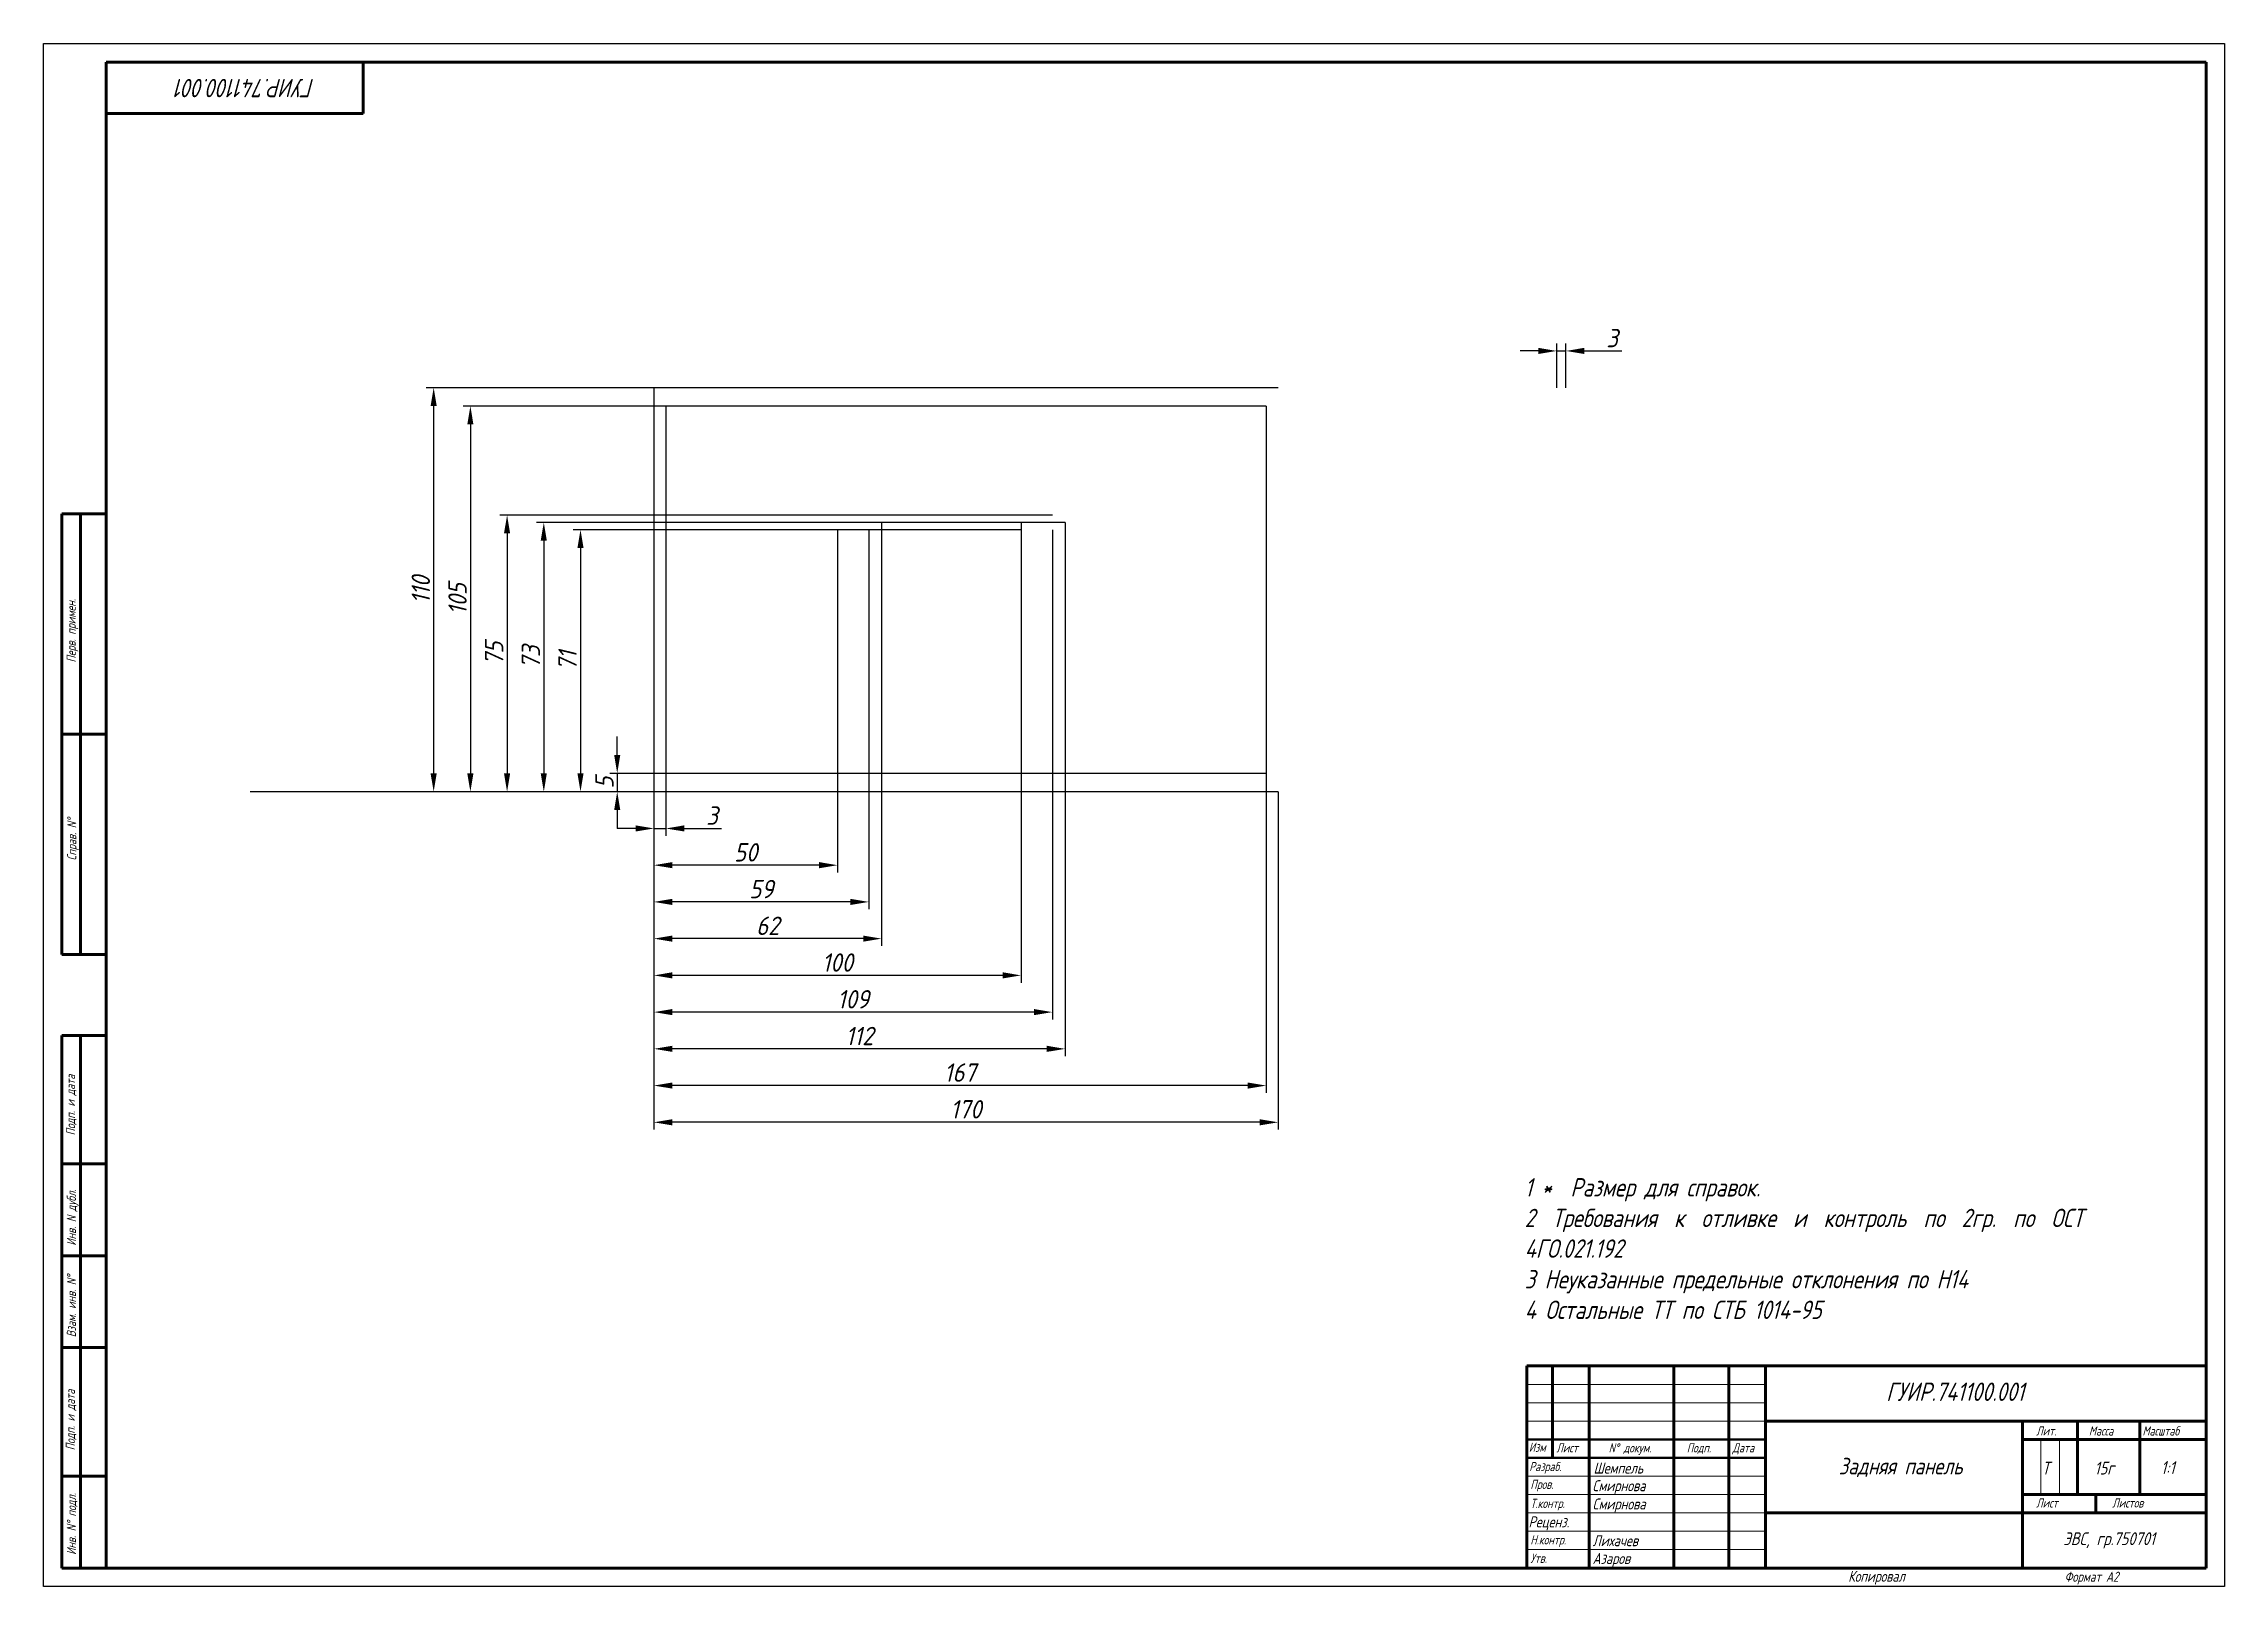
# Paper-space layout 'А2' of a CAD drawing. Header units: millimetres. Extents: x -1 to 593, y -1 to 419.
import ezdxf

# ---------------------------------------------------------------- set-up
doc = ezdxf.new("R2010")
doc.units = ezdxf.units.MM
doc.header["$LTSCALE"] = 0.5
doc.layers.get('0').update_dxf_attribs({"lineweight": 0})
doc.layers.get('Defpoints').update_dxf_attribs({"color": 5})
doc.layers.add('KONTUR', color=7, linetype='Continuous')
for name, color, linetype, lineweight in [('Основная', 7, 'Continuous', 60), ('текст', 7, 'Continuous', 30), ('тонкая', 7, 'Continuous', 20)]:
    doc.layers.add(name, color=color, linetype=linetype, lineweight=lineweight)
doc.styles.add('GOST type A0', font='', dxfattribs={"oblique": 15, "height": 3.5})
doc.styles.get("Standard").update_dxf_attribs({"font": 'isocpeui.ttf', "width": 0.9})
doc.styles.add('стиль рамки', font='romans.shx', dxfattribs={"width": 0.75, "oblique": 15, "height": 3.5})
doc.styles.get('GOST type A0').set_extended_font_data('GOST type A')
doc.dimstyles.new('Standart', dxfattribs={"dimtxt": 5, "dimasz": 5, "dimexe": 2, "dimexo": 0, "dimgap": 1, "dimtad": 1, "dimtoh": 1, "dimdec": 0, "dimtxsty": 'Standard', "dimcen": 2.5, "dimadec": 0, "dimazin": 0, "dimtfac": 1, "dimtdec": 0, "dimtmove": 0, "dimatfit": 3, "dimldrblk": 'DOTSMALL', "dimfxl": 1, "dimarcsym": 0})

# ---------------------------------------------------------------- blocks, each defined once
blk = doc.blocks.new('*D86')
at = {"color": 0, "lineweight": -2, "transparency": 16777216}
for p, q in [((165.54, 325.57), (165.54, 203.57)), ((168.79, 320.57), (168.79, 203.57)), ((160.54, 205.57), (155.54, 205.57)), ((165.54, 205.57), (168.79, 205.57)), ((173.79, 205.57), (183.98, 205.57))]:
    blk.add_line(p, q, dxfattribs=at)
at = {"color": 0, "transparency": 16777216}
for points in [[(160.54, 206.41), (160.54, 204.74), (165.54, 205.57)], [(173.79, 206.41), (173.79, 204.74), (168.79, 205.57)]]:
    blk.add_solid(points, dxfattribs=at)
at = {"layer": 'Defpoints', "color": 0, "transparency": 16777216}
for p in [(165.54, 325.57), (168.79, 320.57), (165.54, 205.57)]:
    blk.add_point(p, dxfattribs=at)
at = {"color": 0, "transparency": 16777216, "insert": (181.38, 209.07), "char_height": 5, "attachment_point": 5}
blk.add_mtext('3', dxfattribs=at)
blk = doc.blocks.new('_DotSmall')
at = {"color": 0, "linetype": 'ByBlock', "const_width": 0.5}
blk.add_lwpolyline([(-0.0625, 0, 1), (0.0625, 0, 1)], format="xyb", close=True, dxfattribs=at)
blk = doc.blocks.new('*D87')
at = {"color": 0, "lineweight": -2, "transparency": 16777216}
for p, q in [((215.54, 286.9), (215.54, 193.57)), ((165.54, 270.57), (165.54, 193.57)), ((210.54, 195.57), (170.54, 195.57))]:
    blk.add_line(p, q, dxfattribs=at)
at = {"color": 0, "transparency": 16777216}
for points in [[(170.54, 196.41), (170.54, 194.74), (165.54, 195.57)], [(210.54, 196.41), (210.54, 194.74), (215.54, 195.57)]]:
    blk.add_solid(points, dxfattribs=at)
at = {"layer": 'Defpoints', "color": 0, "transparency": 16777216}
for p in [(215.54, 286.9), (165.54, 270.57), (165.54, 195.57)]:
    blk.add_point(p, dxfattribs=at)
at = {"color": 0, "transparency": 16777216, "insert": (190.54, 199.07), "char_height": 5, "attachment_point": 5}
blk.add_mtext('50', dxfattribs=at)
blk = doc.blocks.new('*D88')
at = {"color": 0, "lineweight": -2, "transparency": 16777216}
for p, q in [((224.07, 286.9), (224.07, 183.57)), ((165.54, 270.57), (165.54, 183.57)), ((219.07, 185.57), (170.54, 185.57))]:
    blk.add_line(p, q, dxfattribs=at)
at = {"color": 0, "transparency": 16777216}
for points in [[(170.54, 186.41), (170.54, 184.74), (165.54, 185.57)], [(219.07, 186.41), (219.07, 184.74), (224.07, 185.57)]]:
    blk.add_solid(points, dxfattribs=at)
at = {"layer": 'Defpoints', "color": 0, "transparency": 16777216}
for p in [(224.07, 286.9), (165.54, 270.57), (165.54, 185.57)]:
    blk.add_point(p, dxfattribs=at)
at = {"color": 0, "transparency": 16777216, "insert": (194.81, 189.07), "char_height": 5, "attachment_point": 5}
blk.add_mtext('59', dxfattribs=at)
blk = doc.blocks.new('*D89')
at = {"color": 0, "lineweight": -2, "transparency": 16777216}
for p, q in [((227.54, 288.9), (227.54, 173.57)), ((165.54, 270.57), (165.54, 173.57)), ((222.54, 175.57), (170.54, 175.57))]:
    blk.add_line(p, q, dxfattribs=at)
at = {"color": 0, "transparency": 16777216}
for points in [[(170.54, 176.41), (170.54, 174.74), (165.54, 175.57)], [(222.54, 176.41), (222.54, 174.74), (227.54, 175.57)]]:
    blk.add_solid(points, dxfattribs=at)
at = {"layer": 'Defpoints', "color": 0, "transparency": 16777216}
for p in [(227.54, 288.9), (165.54, 270.57), (165.54, 175.57)]:
    blk.add_point(p, dxfattribs=at)
at = {"color": 0, "transparency": 16777216, "insert": (196.54, 179.07), "char_height": 5, "attachment_point": 5}
blk.add_mtext('62', dxfattribs=at)
blk = doc.blocks.new('*D90')
at = {"color": 0, "lineweight": -2, "transparency": 16777216}
for p, q in [((265.54, 288.9), (265.54, 163.57)), ((165.54, 270.57), (165.54, 163.57)), ((260.54, 165.57), (170.54, 165.57))]:
    blk.add_line(p, q, dxfattribs=at)
at = {"color": 0, "transparency": 16777216}
for points in [[(170.54, 166.41), (170.54, 164.74), (165.54, 165.57)], [(260.54, 166.41), (260.54, 164.74), (265.54, 165.57)]]:
    blk.add_solid(points, dxfattribs=at)
at = {"layer": 'Defpoints', "color": 0, "transparency": 16777216}
for p in [(265.54, 288.9), (165.54, 270.57), (165.54, 165.57)]:
    blk.add_point(p, dxfattribs=at)
at = {"color": 0, "transparency": 16777216, "insert": (215.54, 169.07), "char_height": 5, "attachment_point": 5}
blk.add_mtext('100', dxfattribs=at)
blk = doc.blocks.new('*D91')
at = {"color": 0, "lineweight": -2, "transparency": 16777216}
for p, q in [((274.07, 286.9), (274.07, 153.57)), ((165.54, 270.57), (165.54, 153.57)), ((269.07, 155.57), (170.54, 155.57))]:
    blk.add_line(p, q, dxfattribs=at)
at = {"color": 0, "transparency": 16777216}
for points in [[(170.54, 156.41), (170.54, 154.74), (165.54, 155.57)], [(269.07, 156.41), (269.07, 154.74), (274.07, 155.57)]]:
    blk.add_solid(points, dxfattribs=at)
at = {"layer": 'Defpoints', "color": 0, "transparency": 16777216}
for p in [(274.07, 286.9), (165.54, 270.57), (165.54, 155.57)]:
    blk.add_point(p, dxfattribs=at)
at = {"color": 0, "transparency": 16777216, "insert": (219.81, 159.07), "char_height": 5, "attachment_point": 5}
blk.add_mtext('109', dxfattribs=at)
blk = doc.blocks.new('*D92')
at = {"color": 0, "lineweight": -2, "transparency": 16777216}
for p, q in [((277.54, 288.9), (277.54, 143.57)), ((165.54, 270.57), (165.54, 143.57)), ((272.54, 145.57), (170.54, 145.57))]:
    blk.add_line(p, q, dxfattribs=at)
at = {"color": 0, "transparency": 16777216}
for points in [[(170.54, 146.41), (170.54, 144.74), (165.54, 145.57)], [(272.54, 146.41), (272.54, 144.74), (277.54, 145.57)]]:
    blk.add_solid(points, dxfattribs=at)
at = {"layer": 'Defpoints', "color": 0, "transparency": 16777216}
for p in [(277.54, 288.9), (165.54, 270.57), (165.54, 145.57)]:
    blk.add_point(p, dxfattribs=at)
at = {"color": 0, "transparency": 16777216, "insert": (221.54, 149.07), "char_height": 5, "attachment_point": 5}
blk.add_mtext('112', dxfattribs=at)
blk = doc.blocks.new('*D93')
at = {"color": 0, "lineweight": -2, "transparency": 16777216}
for p, q in [((165.54, 325.57), (165.54, 133.57)), ((332.29, 320.57), (332.29, 133.57)), ((327.29, 135.57), (170.54, 135.57))]:
    blk.add_line(p, q, dxfattribs=at)
at = {"color": 0, "transparency": 16777216}
for points in [[(170.54, 136.41), (170.54, 134.74), (165.54, 135.57)], [(327.29, 136.41), (327.29, 134.74), (332.29, 135.57)]]:
    blk.add_solid(points, dxfattribs=at)
at = {"layer": 'Defpoints', "color": 0, "transparency": 16777216}
for p in [(165.54, 325.57), (332.29, 320.57), (165.54, 135.57)]:
    blk.add_point(p, dxfattribs=at)
at = {"color": 0, "transparency": 16777216, "insert": (248.91, 139.11), "char_height": 5, "attachment_point": 5}
blk.add_mtext('167', dxfattribs=at)
blk = doc.blocks.new('*D94')
at = {"color": 0, "lineweight": -2, "transparency": 16777216}
for p, q in [((165.54, 215.57), (165.54, 123.57)), ((335.54, 215.57), (335.54, 123.57)), ((330.54, 125.57), (170.54, 125.57))]:
    blk.add_line(p, q, dxfattribs=at)
at = {"color": 0, "transparency": 16777216}
for points in [[(170.54, 126.41), (170.54, 124.74), (165.54, 125.57)], [(330.54, 126.41), (330.54, 124.74), (335.54, 125.57)]]:
    blk.add_solid(points, dxfattribs=at)
at = {"layer": 'Defpoints', "color": 0, "transparency": 16777216}
for p in [(165.54, 215.57), (335.54, 215.57), (165.54, 125.57)]:
    blk.add_point(p, dxfattribs=at)
at = {"color": 0, "transparency": 16777216, "insert": (250.54, 129.11), "char_height": 5, "attachment_point": 5}
blk.add_mtext('170', dxfattribs=at)
blk = doc.blocks.new('*D95')
at = {"color": 0, "lineweight": -2, "transparency": 16777216}
for p, q in [((155.54, 225.57), (155.54, 230.57)), ((332.29, 220.57), (153.54, 220.57)), ((155.54, 220.57), (155.54, 215.57)), ((335.54, 215.57), (153.54, 215.57)), ((155.54, 210.57), (155.54, 205.57))]:
    blk.add_line(p, q, dxfattribs=at)
at = {"color": 0, "transparency": 16777216}
for points in [[(154.7, 225.57), (156.37, 225.57), (155.54, 220.57)], [(154.7, 210.57), (156.37, 210.57), (155.54, 215.57)]]:
    blk.add_solid(points, dxfattribs=at)
at = {"layer": 'Defpoints', "color": 0, "transparency": 16777216}
for p in [(332.29, 220.57), (155.54, 215.57), (335.54, 215.57)]:
    blk.add_point(p, dxfattribs=at)
at = {"color": 0, "transparency": 16777216, "insert": (152.04, 218.07), "char_height": 5, "attachment_point": 5, "rotation": 90}
blk.add_mtext('5', dxfattribs=at)
blk = doc.blocks.new('*D96')
at = {"color": 0, "lineweight": -2, "transparency": 16777216}
for p, q in [((265.54, 286.9), (143.54, 286.9)), ((145.54, 281.9), (145.54, 220.57)), ((250.54, 215.57), (143.54, 215.57))]:
    blk.add_line(p, q, dxfattribs=at)
at = {"color": 0, "transparency": 16777216}
for points in [[(144.7, 281.9), (146.37, 281.9), (145.54, 286.9)], [(144.7, 220.57), (146.37, 220.57), (145.54, 215.57)]]:
    blk.add_solid(points, dxfattribs=at)
at = {"layer": 'Defpoints', "color": 0, "transparency": 16777216}
for p in [(265.54, 286.9), (145.54, 215.57), (250.54, 215.57)]:
    blk.add_point(p, dxfattribs=at)
at = {"color": 0, "transparency": 16777216, "insert": (142.01, 251.24), "char_height": 5, "attachment_point": 5, "rotation": 90}
blk.add_mtext('71', dxfattribs=at)
blk = doc.blocks.new('*D97')
at = {"color": 0, "lineweight": -2, "transparency": 16777216}
for p, q in [((277.54, 288.9), (133.54, 288.9)), ((135.54, 283.9), (135.54, 220.57)), ((250.54, 215.57), (133.54, 215.57))]:
    blk.add_line(p, q, dxfattribs=at)
at = {"color": 0, "transparency": 16777216}
for points in [[(134.7, 283.9), (136.37, 283.9), (135.54, 288.9)], [(134.7, 220.57), (136.37, 220.57), (135.54, 215.57)]]:
    blk.add_solid(points, dxfattribs=at)
at = {"layer": 'Defpoints', "color": 0, "transparency": 16777216}
for p in [(277.54, 288.9), (135.54, 215.57), (250.54, 215.57)]:
    blk.add_point(p, dxfattribs=at)
at = {"color": 0, "transparency": 16777216, "insert": (132.01, 252.24), "char_height": 5, "attachment_point": 5, "rotation": 90}
blk.add_mtext('73', dxfattribs=at)
blk = doc.blocks.new('*D98')
at = {"color": 0, "lineweight": -2, "transparency": 16777216}
for p, q in [((274.07, 290.9), (123.54, 290.9)), ((125.54, 285.9), (125.54, 220.57)), ((244.54, 215.57), (123.54, 215.57))]:
    blk.add_line(p, q, dxfattribs=at)
at = {"color": 0, "transparency": 16777216}
for points in [[(124.7, 285.9), (126.37, 285.9), (125.54, 290.9)], [(124.7, 220.57), (126.37, 220.57), (125.54, 215.57)]]:
    blk.add_solid(points, dxfattribs=at)
at = {"layer": 'Defpoints', "color": 0, "transparency": 16777216}
for p in [(274.07, 290.9), (125.54, 215.57), (244.54, 215.57)]:
    blk.add_point(p, dxfattribs=at)
at = {"color": 0, "transparency": 16777216, "insert": (122.01, 253.24), "char_height": 5, "attachment_point": 5, "rotation": 90}
blk.add_mtext('75', dxfattribs=at)
blk = doc.blocks.new('*D99')
at = {"color": 0, "lineweight": -2, "transparency": 16777216}
for p, q in [((332.29, 320.57), (113.54, 320.57)), ((115.54, 315.57), (115.54, 220.57)), ((335.54, 215.57), (113.54, 215.57))]:
    blk.add_line(p, q, dxfattribs=at)
at = {"color": 0, "transparency": 16777216}
for points in [[(114.7, 315.57), (116.37, 315.57), (115.54, 320.57)], [(114.7, 220.57), (116.37, 220.57), (115.54, 215.57)]]:
    blk.add_solid(points, dxfattribs=at)
at = {"layer": 'Defpoints', "color": 0, "transparency": 16777216}
for p in [(332.29, 320.57), (115.54, 215.57), (335.54, 215.57)]:
    blk.add_point(p, dxfattribs=at)
at = {"color": 0, "transparency": 16777216, "insert": (112.04, 268.07), "char_height": 5, "attachment_point": 5, "rotation": 90}
blk.add_mtext('105', dxfattribs=at)
blk = doc.blocks.new('*D100')
at = {"color": 0, "lineweight": -2, "transparency": 16777216}
for p, q in [((335.54, 325.57), (103.54, 325.57)), ((105.54, 320.57), (105.54, 220.57)), ((335.54, 215.57), (103.54, 215.57))]:
    blk.add_line(p, q, dxfattribs=at)
at = {"color": 0, "transparency": 16777216}
for points in [[(104.7, 320.57), (106.37, 320.57), (105.54, 325.57)], [(104.7, 220.57), (106.37, 220.57), (105.54, 215.57)]]:
    blk.add_solid(points, dxfattribs=at)
at = {"layer": 'Defpoints', "color": 0, "transparency": 16777216}
for p in [(335.54, 325.57), (105.54, 215.57), (335.54, 215.57)]:
    blk.add_point(p, dxfattribs=at)
at = {"color": 0, "transparency": 16777216, "insert": (102.04, 270.57), "char_height": 5, "attachment_point": 5, "rotation": 90}
blk.add_mtext('110', dxfattribs=at)
blk = doc.blocks.new('*D101')
at = {"color": 0, "lineweight": -2, "transparency": 16777216}
for p, q in [((406.44, 335.57), (401.44, 335.57)), ((411.44, 325.57), (411.44, 337.57)), ((411.44, 335.57), (413.94, 335.57)), ((413.94, 325.57), (413.94, 337.57)), ((418.94, 335.57), (429.13, 335.57))]:
    blk.add_line(p, q, dxfattribs=at)
at = {"color": 0, "transparency": 16777216}
for points in [[(406.44, 336.41), (406.44, 334.74), (411.44, 335.57)], [(418.94, 336.41), (418.94, 334.74), (413.94, 335.57)]]:
    blk.add_solid(points, dxfattribs=at)
at = {"layer": 'Defpoints', "color": 0, "transparency": 16777216}
for p in [(413.94, 335.57), (411.44, 325.57), (413.94, 325.57)]:
    blk.add_point(p, dxfattribs=at)
at = {"color": 0, "transparency": 16777216, "insert": (426.54, 339.07), "char_height": 5, "attachment_point": 5}
blk.add_mtext('3', dxfattribs=at)

psp = doc.layouts.new('А2')

# ---------------------------------------------------------------- linework, layer by layer
for p, q in [((411.44, 325.57), (411.44, 335.57)), ((468.3, 54.23), (403.3, 54.23)), ((468.3, 49.23), (403.3, 49.23)), ((468.3, 44.23), (403.3, 44.23)), ((538.3, 4.23), (538.3, 19.23)), ((538.3, 19.23), (588.3, 19.23)), ((538.3, 4.23), (538.3, 4.23))]:
    psp.add_line(p, q)
at = {"lineweight": 50}
for p, q in [((468.3, 39.23), (403.3, 39.23)), ((468.3, 34.23), (403.3, 34.23))]:
    psp.add_line(p, q, dxfattribs=at)
at = {"layer": 'Defpoints'}
for p, q in [((65.54, 215.57), (55.54, 215.57)), ((75.54, 215.57), (65.54, 215.57)), ((85.54, 215.57), (75.54, 215.57)), ((95.54, 215.57), (85.54, 215.57)), ((105.54, 215.57), (95.54, 215.57)), ((115.54, 215.57), (105.54, 215.57)), ((125.54, 215.57), (115.54, 215.57)), ((135.54, 215.57), (125.54, 215.57)), ((145.54, 215.57), (135.54, 215.57)), ((155.54, 215.57), (145.54, 215.57)), ((165.54, 215.57), (155.54, 215.57)), ((165.54, 215.57), (165.54, 205.57)), ((165.54, 205.57), (165.54, 195.57)), ((165.54, 195.57), (165.54, 185.57)), ((165.54, 185.57), (165.54, 175.57)), ((165.54, 175.57), (165.54, 165.57)), ((165.54, 165.57), (165.54, 155.57)), ((165.54, 155.57), (165.54, 145.57)), ((165.54, 145.57), (165.54, 135.57)), ((165.54, 135.57), (165.54, 125.57))]:
    psp.add_line(p, q, dxfattribs=at)
at = {"layer": 'KONTUR'}
for p, q in [((-0.7, -0.77), (-0.7, 419.23)), ((-0.7, 419.23), (593.3, 419.23)), ((593.3, 419.23), (593.3, -0.77)), ((593.3, -0.77), (-0.7, -0.77))]:
    psp.add_line(p, q, dxfattribs=at)
at = {"layer": 'Основная'}
for p, q in [((16.3, 44.23), (16.3, 414.23)), ((588.3, 414.23), (16.3, 414.23)), ((86.3, 400.23), (86.3, 414.23)), ((588.3, 4.23), (588.3, 414.23)), ((86.3, 400.23), (16.3, 400.23)), ((4.3, 291.23), (4.3, 171.23)), ((16.3, 291.23), (4.3, 291.23)), ((9.3, 171.23), (9.3, 291.23)), ((16.3, 231.23), (4.3, 231.23)), ((16.3, 171.23), (4.3, 171.23)), ((4.3, 4.23), (4.3, 149.23)), ((16.3, 149.23), (4.3, 149.23)), ((9.3, 4.23), (9.3, 149.23)), ((16.3, 114.23), (4.3, 114.23)), ((16.3, 89.23), (4.3, 89.23)), ((16.3, 64.23), (4.3, 64.23)), ((403.3, 59.23), (403.3, 4.23)), ((588.3, 59.23), (403.3, 59.23)), ((410.3, 34.23), (410.3, 59.23)), ((420.3, 59.23), (420.3, 4.23)), ((443.3, 4.23), (443.3, 59.23)), ((458.3, 59.23), (458.3, 4.23)), ((468.3, 59.23), (468.3, 4.23)), ((16.3, 4.23), (16.3, 44.23)), ((468.3, 44.23), (588.3, 44.23)), ((538.3, 44.23), (538.3, 4.23)), ((553.3, 44.23), (553.3, 24.23)), ((570.3, 44.23), (570.3, 24.23)), ((538.3, 39.23), (588.3, 39.23)), ((16.3, 29.23), (4.3, 29.23)), ((588.3, 24.23), (538.3, 24.23)), ((558.3, 24.23), (558.3, 19.23)), ((588.3, 19.23), (468.3, 19.23)), ((588.3, 4.23), (4.3, 4.23))]:
    psp.add_line(p, q, dxfattribs=at)
at = {"layer": 'тонкая'}
for p, q in [((543.29, 39.03), (543.29, 24.23)), ((548.36, 39.03), (548.36, 24.23)), ((403.3, 29.23), (468.3, 29.23)), ((468.3, 24.23), (403.3, 24.23)), ((468.3, 19.23), (403.3, 19.23))]:
    psp.add_line(p, q, dxfattribs=at)
for points in [[(403.3, 14.23), (468.3, 14.23)], [(403.3, 9.23), (468.3, 9.23)]]:
    psp.add_lwpolyline(points, dxfattribs=at)

# ---------------------------------------------------------------- texts
at = {"layer": 'текст', "style": 'стиль рамки', "oblique": 15, "width": 0.75}
for s, p in [('Перв. примен.', (8.05, 250.75)), ('Справ. N%%d', (8.21, 196.86)), ('Подп. и дата', (7.87, 122)), ('Инв. N дубл.', (8.12, 91.98)), ('Взам. инв. N%%d', (8.12, 67.05)), ('Подп. и дата', (7.82, 36.27)), ('Инв. N%%d подл.', (8.12, 7.8))]:
    psp.add_text(s, height=2.5, rotation=90, dxfattribs=at).set_placement(p)
for s, height, p in [('Лит.', 2.5, (542.02, 40.3)), ('Масса', 2.5, (556.39, 40.3)), ('Масштаб', 2.5, (570.98, 40.3)), ('Изм', 2.5, (403.84, 35.85)), ('Лист', 2.5, (411.32, 35.7)), ('N%%d докум. ', 2.5, (425.6, 35.7)), ('Подп.', 2.5, (446.86, 35.7)), ('Дата', 2.5, (459.31, 35.7)), ('Разраб.', 2.5, (403.96, 30.6)), ('Пров.', 2.5, (404.26, 25.76)), ('Т.контр.', 2.5, (404.26, 20.57)), ('Лист', 2.5, (542.02, 20.69)), ('Листов', 2.5, (562.74, 20.69)), ('Н.контр.', 2.5, (404.26, 10.65)), ('Утв.', 2.5, (404.26, 5.63)), ('Копировал', 3, (490.83, 0.48)), ('Формат А2', 2.75, (549.76, 0.48))]:
    psp.add_text(s, height=height, dxfattribs=at).set_placement(p)
at = {"layer": 'текст', "style": 'GOST type A0', "oblique": 15}
psp.add_text('Реценз.', height=3, dxfattribs=at).set_placement((403.76, 15.3))
at = {"layer": 'тонкая', "style": 'GOST type A0', "oblique": 15}
for s, p in [('Т', (543.62, 29.67)), ('15г', (557.92, 29.68)), ('1:1', (576.01, 29.83))]:
    psp.add_text(s, height=3.5, dxfattribs=at).set_placement(p)
at = {"layer": 'тонкая', "insert": (73.15, 404.64), "char_height": 5, "attachment_point": 1, "rotation": 180, "style": 'GOST type A0'}
psp.add_mtext_dynamic_manual_height_columns('ГУИР.741100.001', width=63.4238, gutter_width=47.88, heights=[2.87], dxfattribs=at)
at = {"layer": 'тонкая', "insert": (402.72, 110.37), "char_height": 5, "width": 157.0816, "attachment_point": 1, "style": 'GOST type A0'}
psp.add_mtext('\\pxqj,t1;1 *  Размер для справок.\\P\\pr1.09015;2 Требования к отливке и контроль по 2гр. по ОСТ 4ГО.021.192\\P3 Неуказанные предельные отклонения по H14\\P4 Остальные ТТ по СТБ 1014-95', dxfattribs=at)
at = {"layer": 'тонкая', "attachment_point": 1, "style": 'GOST type A0'}
for s, width, gutter_width, heights, insert, char_height in [('ГУИР.741100.001', 63.4238, 47.88, [2.87], (501.17, 54.72), 5), ('Шемпель', 7.5622, 12.5, [0], (421.47, 32.94), 3), ('Задняя панель', 78.7971, 12.5, [16.73], (488.25, 34.22), 4.5), ('Смирнова', 7.5622, 12.5, [0], (421.18, 28.14), 3), ('Смирнова', 7.5622, 12.5, [0], (421.21, 23.17), 3), ('Лихачев', 7.5622, 12.5, [0], (421.21, 13.17), 3), ('ЭВС, гр.750701', 28.5892, 12.5, [2.56], (549.43, 13.96), 3.5), ('Азаров', 7.5622, 12.5, [0], (421.21, 8.33), 3)]:
    psp.add_mtext_dynamic_manual_height_columns(s, width=width, gutter_width=gutter_width, heights=heights, dxfattribs=dict(at, insert=insert, char_height=char_height))

# ---------------------------------------------------------------- dimensions: what is measured, and where the dimension line sits
for base, p1, p2, picture, middle in [((413.94092253, 335.57307135), (411.44092253, 325.57307135), (413.94092253, 325.57307135), '*D101', (426.53637708, 335.57307135)), ((165.54, 205.57), (168.79, 320.57), (165.54, 325.57), '*D86', (181.38, 205.57)), ((165.54, 135.57), (332.29, 320.57), (165.54, 325.57), '*D93', (248.91, 135.57)), ((165.54, 175.57), (227.54, 288.9), (165.54, 270.57), '*D89', (196.54, 175.57)), ((165.54, 165.57), (265.54, 288.9), (165.54, 270.57), '*D90', (215.54, 165.57)), ((165.54, 145.57), (277.54, 288.9), (165.54, 270.57), '*D92', (221.54, 145.57)), ((165.54, 195.57), (215.54, 286.9), (165.54, 270.57), '*D87', (190.54, 195.57)), ((165.54, 185.57), (224.07, 286.9), (165.54, 270.57), '*D88', (194.81, 185.57)), ((165.54, 155.57), (274.07, 286.9), (165.54, 270.57), '*D91', (219.81, 155.57))]:
    dim = psp.add_linear_dim(base=base, p1=p1, p2=p2, dimstyle='Standart', override={"dimlfac": -1})
    dim.commit()
    dim.dimension.update_dxf_attribs({"geometry": picture, "text_midpoint": middle, "dimtype": 160})
for base, p1, p2, picture, middle in [((105.54, 215.57), (335.54, 325.57), (335.54, 215.57), '*D100', (105.54, 270.57)), ((115.54, 215.57), (332.29, 320.57), (335.54, 215.57), '*D99', (115.54, 268.07)), ((125.54, 215.57), (274.07, 290.9), (244.54, 215.57), '*D98', (125.54, 253.24)), ((135.54, 215.57), (277.54, 288.9), (250.54, 215.57), '*D97', (135.54, 252.24)), ((145.54, 215.57), (265.54, 286.9), (250.54, 215.57), '*D96', (145.54, 251.24)), ((155.54, 215.57), (332.29, 220.57), (335.54, 215.57), '*D95', (155.54, 218.07))]:
    dim = psp.add_linear_dim(base=base, p1=p1, p2=p2, angle=90, dimstyle='Standart', override={"dimlfac": -1})
    dim.commit()
    dim.dimension.update_dxf_attribs({"geometry": picture, "text_midpoint": middle, "dimtype": 160})
dim = psp.add_linear_dim(base=(165.54, 125.57), p1=(335.54, 215.57), p2=(165.54, 215.57), dimstyle='Standart')
dim.commit()
dim.dimension.update_dxf_attribs({"geometry": '*D94', "text_midpoint": (250.54, 125.57), "dimtype": 160})

doc.saveas('drawing.dxf')
